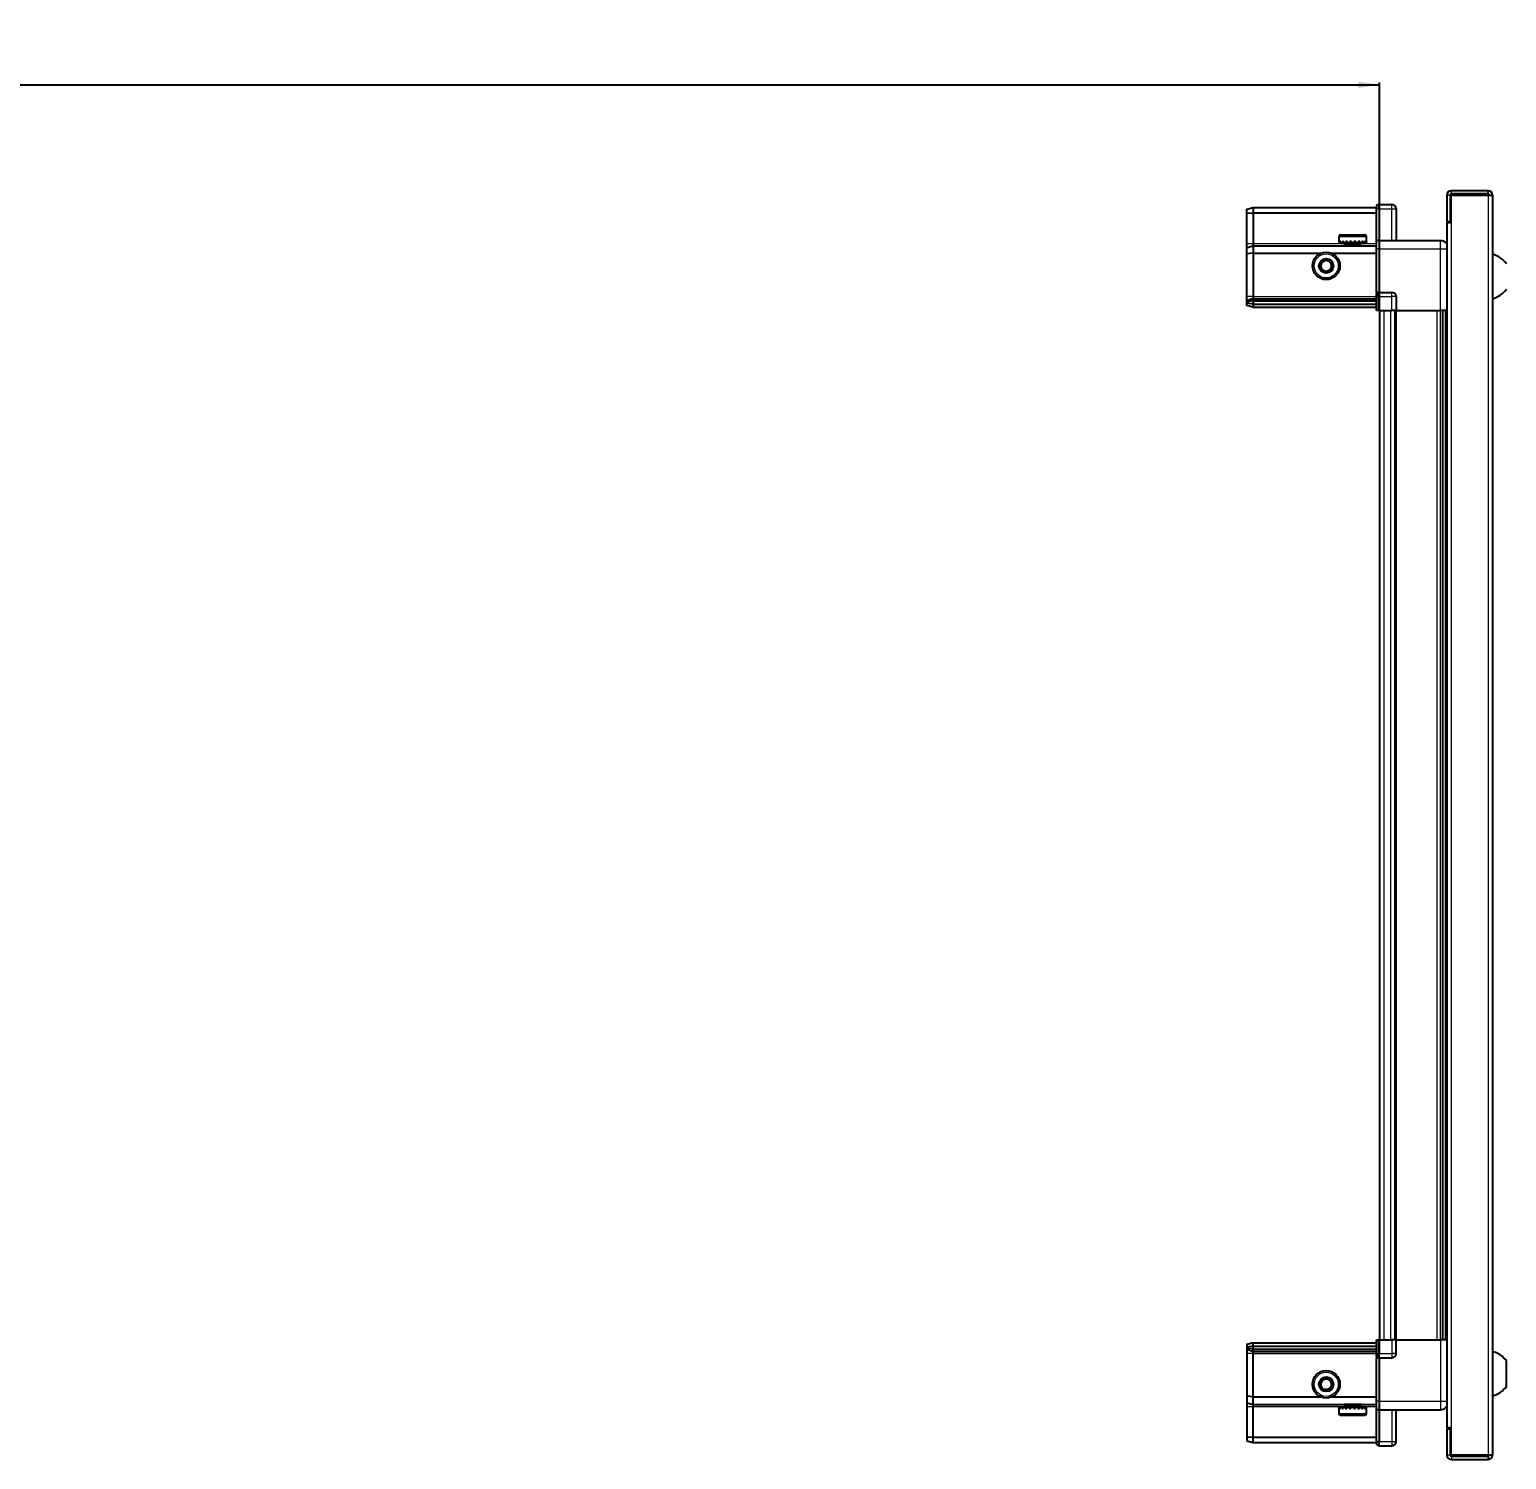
# Model space of a CAD drawing. Header units: millimetres. Extents: x 1014 to 3617, y -1321 to 1132.
# Drawn here: x 2438 to 3135, y 394 to 1069 of the extents above; entities that cross this region are included whole.
import ezdxf

# ---------------------------------------------------------------- set-up
doc = ezdxf.new("R2010")
doc.units = ezdxf.units.MM
doc.layers.add('FORMAT', color=7, linetype='Continuous')
doc.styles.add('SLDTEXTSTYLE0', font='TXT', dxfattribs={"width": 0.75})
doc.dimstyles.new('SLDDIMSTYLE0', dxfattribs={"dimtxt": 20, "dimasz": 10, "dimexe": 0, "dimexo": 0.0625, "dimgap": 5, "dimtad": 2, "dimdec": 1, "dimrnd": 1e-09, "dimzin": 12, "dimdsep": 46, "dimtxsty": 'SLDTEXTSTYLE0', "dimsah": 1, "dimcen": 0.09, "dimadec": 0, "dimazin": 3, "dimtfac": 1, "dimtofl": 0, "dimtmove": 0, "dimatfit": 3, "dimfxl": 0, "dimfrac": 2, "dimtolj": 1, "dimtzin": 12, "dimarcsym": 0})

# ---------------------------------------------------------------- blocks, each defined once
blk = doc.blocks.new('_D_4')
at = {"layer": 'FORMAT'}
for p, q in [((1575.39, 936.58), (1575.39, 1044.07)), ((1575.39, 1043.07), (3075.39, 1043.07)), ((3075.39, 936.58), (3075.39, 1044.07))]:
    blk.add_line(p, q, dxfattribs=at)
for points in [[(1575.39, 1043.07), (1585.39, 1041.53), (1585.39, 1044.61)], [(3075.39, 1043.07), (3065.39, 1044.61), (3065.39, 1041.53)]]:
    blk.add_solid(points, dxfattribs=at)
at = {"layer": 'FORMAT', "insert": (2295.84, 1068.85), "char_height": 20, "attachment_point": 1, "style": 'SLDTEXTSTYLE0'}
blk.add_mtext('1500', dxfattribs=at)

msp = doc.modelspace()

# ---------------------------------------------------------------- linework, layer by layer
at = {"color": 7, "linetype": 'Continuous', "lineweight": 25}
for p, q in [((3107.24, 990.97), (3107.24, 978.57)), ((3108.74, 990.97), (3108.74, 978.57)), ((3109.24, 978.07), (3109.24, 990.97)), ((3109.24, 990.97), (3126.64, 990.97)), ((3126.64, 993.07), (3109.34, 993.07)), ((3126.64, 991.57), (3109.34, 991.57)), ((3126.64, 991.57), (3126.64, 993.07)), ((3126.64, 990.97), (3128.74, 990.97)), ((3128.74, 990.97), (3128.74, 396.17)), ((3012.74, 984.27), (3015.74, 985.07)), ((3012.74, 982.42), (3012.74, 984.27)), ((3015.74, 985.07), (3015.74, 982.57)), ((3015.74, 985.07), (3074.04, 985.07)), ((3074.91, 986.57), (3074.04, 986.07)), ((3074.91, 986.57), (3074.04, 986.07)), ((3074.04, 986.07), (3074.04, 984.57)), ((3074.04, 969.77), (3074.04, 984.57)), ((3075.24, 986.57), (3074.91, 986.57)), ((3075.24, 986.57), (3074.91, 986.57)), ((3075.24, 986.57), (3075.24, 986.57)), ((3075.24, 984.57), (3075.24, 986.57)), ((3075.24, 986.57), (3081.24, 986.57)), ((3075.24, 984.57), (3075.24, 969.77)), ((3083.24, 984.57), (3083.24, 969.57)), ((3012.74, 982.42), (3015.74, 982.57)), ((3012.74, 968.07), (3012.74, 982.42)), ((3015.74, 982.57), (3015.74, 968.07)), ((3015.74, 982.57), (3074.04, 982.57)), ((3107.14, 978.07), (3107.14, 409.07)), ((3107.14, 978.07), (3109.24, 978.07)), ((3107.24, 978.57), (3108.74, 978.57)), ((3056.24, 971.47), (3056.24, 968.57)), ((3057.04, 972.27), (3068.44, 972.27)), ((3069.24, 968.57), (3069.24, 971.47)), ((3074.04, 969.57), (3074.04, 969.77)), ((3075.24, 969.57), (3074.04, 969.57)), ((3074.04, 965.57), (3074.04, 969.57)), ((3075.24, 969.77), (3075.24, 969.57)), ((3075.24, 969.57), (3075.24, 965.57)), ((3075.24, 969.57), (3104.24, 969.57)), ((3012.74, 966.27), (3012.74, 968.07)), ((3012.74, 966.27), (3015.74, 967.07)), ((3012.74, 963.24), (3012.74, 966.27)), ((3015.74, 963.57), (3012.74, 963.24)), ((3012.74, 943.07), (3012.74, 963.24)), ((3015.74, 968.07), (3015.74, 967.07)), ((3015.74, 967.07), (3015.74, 963.57)), ((3015.74, 967.07), (3074.04, 967.07)), ((3015.74, 963.57), (3015.74, 943.07)), ((3015.74, 963.57), (3047.74, 963.57)), ((3052.74, 963.57), (3074.04, 963.57)), ((3056.24, 968.57), (3056.28, 968.57)), ((3056.4, 969.07), (3056.28, 969.07)), ((3056.28, 969.07), (3056.28, 968.57)), ((3056.28, 968.57), (3056.4, 968.57)), ((3056.4, 969.07), (3056.4, 968.57)), ((3056.4, 968.57), (3056.81, 968.57)), ((3057.15, 969.07), (3056.81, 969.07)), ((3056.81, 969.07), (3056.81, 968.57)), ((3056.81, 968.57), (3057.15, 968.57)), ((3057.15, 969.07), (3057.15, 968.57)), ((3057.15, 968.57), (3057.92, 968.57)), ((3058.45, 969.07), (3057.92, 969.07)), ((3057.92, 969.07), (3057.92, 968.57)), ((3057.92, 968.57), (3058.45, 968.57)), ((3058.34, 968.57), (3058.34, 968.47)), ((3058.34, 968.47), (3067.14, 968.47)), ((3058.45, 969.07), (3058.45, 968.57)), ((3058.45, 968.57), (3059.51, 968.57)), ((3058.74, 968.07), (3059.43, 967.59)), ((3058.74, 968.07), (3066.74, 968.07)), ((3059.43, 967.59), (3058.74, 967.1)), ((3058.74, 967.1), (3058.74, 967.07)), ((3058.74, 967.1), (3066.74, 967.1)), ((3059.43, 967.59), (3066.05, 967.59)), ((3060.17, 969.07), (3059.51, 969.07)), ((3059.51, 969.07), (3059.51, 968.57)), ((3059.51, 968.57), (3060.17, 968.57)), ((3060.17, 969.07), (3060.17, 968.57)), ((3060.17, 968.57), (3061.41, 968.57)), ((3062.14, 969.07), (3061.41, 969.07)), ((3061.41, 969.07), (3061.41, 968.57)), ((3061.41, 968.57), (3061.84, 968.57)), ((3061.84, 969.07), (3061.84, 968.57)), ((3062.14, 969.07), (3062.14, 968.57)), ((3062.14, 968.57), (3063.44, 968.57)), ((3064.17, 969.07), (3063.44, 969.07)), ((3063.44, 969.07), (3063.44, 968.57)), ((3063.71, 969.07), (3063.71, 968.57)), ((3063.71, 968.57), (3064.17, 968.57)), ((3064.17, 969.07), (3064.17, 968.57)), ((3064.17, 968.57), (3065.4, 968.57)), ((3066.06, 969.07), (3065.4, 969.07)), ((3065.4, 969.07), (3065.4, 968.57)), ((3065.4, 968.57), (3066.06, 968.57)), ((3066.05, 967.59), (3066.74, 968.07)), ((3066.74, 967.1), (3066.05, 967.59)), ((3066.06, 969.07), (3066.06, 968.57)), ((3066.06, 968.57), (3067.1, 968.57)), ((3066.74, 967.07), (3066.74, 967.1)), ((3067.62, 969.07), (3067.1, 969.07)), ((3067.1, 969.07), (3067.1, 968.57)), ((3067.1, 968.57), (3067.62, 968.57)), ((3067.14, 968.47), (3067.14, 968.57)), ((3067.62, 969.07), (3067.62, 968.57)), ((3067.62, 968.57), (3068.38, 968.57)), ((3068.71, 969.07), (3068.38, 969.07)), ((3068.38, 969.07), (3068.38, 968.57)), ((3068.38, 968.57), (3068.71, 968.57)), ((3068.71, 969.07), (3068.71, 968.57)), ((3068.71, 968.57), (3069.11, 968.57)), ((3069.22, 969.07), (3069.11, 969.07)), ((3069.11, 969.07), (3069.11, 968.57)), ((3069.11, 968.57), (3069.22, 968.57)), ((3069.22, 969.07), (3069.22, 968.57)), ((3069.22, 968.57), (3069.24, 968.57)), ((3074.04, 945.27), (3074.04, 965.57)), ((3075.24, 965.57), (3075.24, 945.27)), ((3012.74, 941.27), (3012.74, 943.07)), ((3015.74, 942.07), (3012.74, 941.27)), ((3015.74, 943.07), (3015.74, 942.07)), ((3015.74, 942.07), (3015.74, 941.07)), ((3015.74, 942.07), (3074.04, 942.07)), ((3074.04, 945.07), (3074.04, 945.27)), ((3075.24, 945.07), (3074.04, 945.07)), ((3074.04, 945.07), (3074.04, 944.39)), ((3074.04, 936.57), (3074.04, 944.39)), ((3074.91, 943.07), (3074.91, 936.57)), ((3075.24, 945.27), (3075.24, 945.07)), ((3075.24, 943.07), (3075.24, 945.07)), ((3075.24, 945.07), (3081.24, 945.07)), ((3075.24, 943.07), (3075.24, 945.07)), ((3075.24, 943.07), (3075.24, 936.57)), ((3083.24, 943.07), (3083.24, 936.57)), ((3012.74, 940.53), (3012.74, 941.27)), ((3015.74, 941.07), (3012.74, 940.53)), ((3012.74, 940.03), (3012.74, 940.53)), ((3012.74, 938.87), (3012.74, 940.03)), ((3015.74, 939.57), (3012.74, 940.03)), ((3015.74, 938.07), (3012.74, 938.87)), ((3015.74, 941.07), (3015.74, 939.57)), ((3015.74, 941.07), (3074.04, 941.07)), ((3015.74, 939.57), (3074.04, 939.57)), ((3015.74, 939.57), (3015.74, 938.07)), ((3015.74, 938.07), (3074.04, 938.07)), ((3074.91, 936.57), (3074.04, 936.57)), ((3075.24, 936.57), (3074.91, 936.57)), ((3075.24, 936.57), (3081.24, 936.57)), ((3075.39, 936.57), (3075.39, 450.57)), ((3083.24, 936.57), (3081.24, 936.57)), ((3082.59, 936.57), (3082.59, 450.57)), ((3083.24, 936.57), (3104.24, 936.57)), ((3105.27, 450.57), (3105.27, 936.57)), ((3105.3, 450.57), (3105.3, 936.57)), ((3107.09, 936.57), (3107.09, 450.57)), ((3015.74, 449.07), (3012.74, 448.27)), ((3012.74, 448.27), (3012.74, 447.12)), ((3015.74, 447.57), (3012.74, 447.12)), ((3012.74, 447.12), (3012.74, 446.62)), ((3015.74, 446.07), (3012.74, 446.62)), ((3012.74, 446.62), (3012.74, 445.87)), ((3015.74, 447.57), (3015.74, 449.07)), ((3015.74, 449.07), (3074.04, 449.07)), ((3015.74, 447.57), (3074.04, 447.57)), ((3015.74, 446.07), (3015.74, 447.57)), ((3074.04, 442.75), (3074.04, 450.57)), ((3074.04, 450.57), (3074.91, 450.57)), ((3074.91, 450.57), (3074.91, 450.57)), ((3074.91, 450.57), (3074.91, 444.07)), ((3075.24, 450.57), (3074.91, 450.57)), ((3075.24, 450.57), (3075.24, 444.07)), ((3075.24, 450.57), (3075.24, 450.57)), ((3075.24, 450.57), (3081.24, 450.57)), ((3075.24, 450.57), (3075.24, 444.07)), ((3083.24, 450.57), (3081.24, 450.57)), ((3083.24, 444.07), (3083.24, 450.57)), ((3083.24, 450.57), (3104.24, 450.57)), ((3015.74, 445.07), (3012.74, 445.87)), ((3012.74, 445.87), (3012.74, 444.07)), ((3012.74, 444.07), (3012.74, 423.9)), ((3015.74, 446.07), (3074.04, 446.07)), ((3015.74, 445.07), (3015.74, 446.07)), ((3015.74, 445.07), (3074.04, 445.07)), ((3015.74, 444.07), (3015.74, 445.07)), ((3015.74, 423.57), (3015.74, 444.07)), ((3074.04, 442.75), (3074.04, 442.07)), ((3075.24, 442.07), (3074.04, 442.07)), ((3074.04, 441.87), (3074.04, 442.07)), ((3074.04, 421.57), (3074.04, 441.87)), ((3075.24, 442.07), (3075.24, 444.07)), ((3075.24, 442.07), (3075.24, 441.87)), ((3075.24, 442.07), (3081.24, 442.07)), ((3075.24, 441.87), (3075.24, 421.57)), ((3135.34, 428.57), (3135.34, 440.57)), ((3015.74, 423.57), (3012.74, 423.9)), ((3012.74, 423.9), (3012.74, 420.87)), ((3012.74, 420.87), (3015.74, 420.07)), ((3012.74, 420.87), (3012.74, 419.07)), ((3012.74, 419.07), (3012.74, 404.73)), ((3015.74, 423.57), (3047.74, 423.57)), ((3015.74, 420.07), (3015.74, 423.57)), ((3015.74, 420.07), (3074.04, 420.07)), ((3015.74, 419.07), (3015.74, 420.07)), ((3015.74, 404.57), (3015.74, 419.07)), ((3052.74, 423.57), (3074.04, 423.57)), ((3056.24, 418.57), (3056.24, 415.67)), ((3056.26, 418.57), (3056.24, 418.57)), ((3056.26, 418.07), (3056.26, 418.57)), ((3056.36, 418.57), (3056.26, 418.57)), ((3056.36, 418.07), (3056.36, 418.57)), ((3056.73, 418.57), (3056.36, 418.57)), ((3056.73, 418.07), (3056.73, 418.57)), ((3057.05, 418.57), (3056.73, 418.57)), ((3057.05, 418.07), (3057.05, 418.57)), ((3057.79, 418.57), (3057.05, 418.57)), ((3057.79, 418.07), (3057.79, 418.57)), ((3058.3, 418.57), (3057.79, 418.57)), ((3058.3, 418.07), (3058.3, 418.57)), ((3059.33, 418.57), (3058.3, 418.57)), ((3058.34, 418.67), (3058.34, 418.57)), ((3067.14, 418.67), (3058.34, 418.67)), ((3058.74, 420.07), (3058.74, 420.04)), ((3058.74, 420.04), (3059.43, 419.55)), ((3066.74, 420.04), (3058.74, 420.04)), ((3059.43, 419.55), (3058.74, 419.07)), ((3066.74, 419.07), (3058.74, 419.07)), ((3059.33, 418.07), (3059.33, 418.57)), ((3059.98, 418.57), (3059.33, 418.57)), ((3066.05, 419.55), (3059.43, 419.55)), ((3059.98, 418.07), (3059.98, 418.57)), ((3061.21, 418.57), (3059.98, 418.57)), ((3061.21, 418.07), (3061.21, 418.57)), ((3061.71, 418.57), (3061.21, 418.57)), ((3061.71, 418.07), (3061.71, 418.57)), ((3061.94, 418.07), (3061.94, 418.57)), ((3063.24, 418.57), (3061.94, 418.57)), ((3063.24, 418.07), (3063.24, 418.57)), ((3063.57, 418.07), (3063.57, 418.57)), ((3063.97, 418.57), (3063.57, 418.57)), ((3063.97, 418.07), (3063.97, 418.57)), ((3065.22, 418.57), (3063.97, 418.57)), ((3065.22, 418.07), (3065.22, 418.57)), ((3065.88, 418.57), (3065.22, 418.57)), ((3065.88, 418.07), (3065.88, 418.57)), ((3066.95, 418.57), (3065.88, 418.57)), ((3066.05, 419.55), (3066.74, 420.04)), ((3066.74, 419.07), (3066.05, 419.55)), ((3066.74, 420.04), (3066.74, 420.07)), ((3066.95, 418.07), (3066.95, 418.57)), ((3067.49, 418.57), (3066.95, 418.57)), ((3067.14, 418.57), (3067.14, 418.67)), ((3067.49, 418.07), (3067.49, 418.57)), ((3068.28, 418.57), (3067.49, 418.57)), ((3068.28, 418.07), (3068.28, 418.57)), ((3068.63, 418.57), (3068.28, 418.57)), ((3068.63, 418.07), (3068.63, 418.57)), ((3069.06, 418.57), (3068.63, 418.57)), ((3069.06, 418.07), (3069.06, 418.57)), ((3069.19, 418.57), (3069.06, 418.57)), ((3069.19, 418.07), (3069.19, 418.57)), ((3069.24, 418.57), (3069.19, 418.57)), ((3069.24, 415.67), (3069.24, 418.57)), ((3074.04, 417.57), (3074.04, 421.57)), ((3075.24, 421.57), (3075.24, 417.57)), ((3056.26, 418.07), (3056.36, 418.07)), ((3056.73, 418.07), (3057.05, 418.07)), ((3068.44, 414.87), (3057.04, 414.87)), ((3057.79, 418.07), (3058.3, 418.07)), ((3059.33, 418.07), (3059.98, 418.07)), ((3061.21, 418.07), (3061.94, 418.07)), ((3063.24, 418.07), (3063.97, 418.07)), ((3065.22, 418.07), (3065.88, 418.07)), ((3066.95, 418.07), (3067.49, 418.07)), ((3068.28, 418.07), (3068.63, 418.07)), ((3069.06, 418.07), (3069.19, 418.07)), ((3075.24, 417.57), (3074.04, 417.57)), ((3074.04, 417.37), (3074.04, 417.57)), ((3074.04, 402.57), (3074.04, 417.37)), ((3075.24, 417.57), (3075.24, 417.37)), ((3075.24, 417.57), (3104.24, 417.57)), ((3075.24, 417.37), (3075.24, 402.57)), ((3075.24, 417.37), (3075.24, 402.57)), ((3083.24, 402.57), (3083.24, 417.57)), ((3012.74, 404.73), (3015.74, 404.57)), ((3012.74, 404.73), (3012.74, 402.87)), ((3015.74, 404.57), (3074.04, 404.57)), ((3015.74, 402.07), (3015.74, 404.57)), ((3109.24, 409.07), (3107.14, 409.07)), ((3107.24, 408.57), (3108.74, 408.57)), ((3107.24, 408.57), (3107.24, 396.17)), ((3108.74, 408.57), (3108.74, 396.17)), ((3109.24, 396.17), (3109.24, 409.07)), ((3012.74, 402.87), (3015.74, 402.07)), ((3015.74, 402.07), (3074.04, 402.07)), ((3074.04, 402.57), (3074.04, 401.07)), ((3074.04, 401.07), (3074.91, 400.57)), ((3075.24, 400.57), (3074.91, 400.57)), ((3075.24, 400.57), (3075.24, 402.57)), ((3075.24, 400.57), (3081.24, 400.57)), ((3126.64, 396.17), (3109.24, 396.17)), ((3109.34, 395.57), (3126.64, 395.57)), ((3109.34, 394.07), (3126.64, 394.07)), ((3128.74, 396.17), (3126.64, 396.17)), ((3126.64, 395.57), (3126.64, 394.07))]:
    msp.add_line(p, q, dxfattribs=at)
at = {"color": 8, "linetype": 'Continuous', "lineweight": 18}
for p, q in [((3108.74, 990.97), (3107.24, 990.97)), ((3109.34, 991.57), (3109.34, 993.07)), ((3126.64, 990.97), (3126.64, 396.17)), ((3075.24, 984.57), (3074.04, 984.57)), ((3075.24, 984.57), (3081.24, 984.57)), ((3081.24, 984.57), (3081.24, 986.57)), ((3081.24, 969.57), (3081.24, 984.57)), ((3081.24, 984.57), (3083.24, 984.57)), ((3109.24, 978.07), (3109.24, 409.07)), ((3056.24, 971.47), (3069.24, 971.47)), ((3074.04, 969.77), (3075.24, 969.77)), ((3012.74, 968.07), (3015.74, 968.07)), ((3015.74, 968.07), (3058.74, 968.07)), ((3066.74, 968.07), (3074.04, 968.07)), ((3075.24, 965.57), (3074.04, 965.57)), ((3075.24, 965.57), (3104.24, 965.57)), ((3104.24, 936.57), (3104.24, 965.57)), ((3015.74, 943.07), (3012.74, 943.07)), ((3015.74, 943.07), (3074.04, 943.07)), ((3074.04, 945.27), (3075.24, 945.27)), ((3075.24, 943.07), (3074.91, 943.07)), ((3075.24, 943.07), (3081.24, 943.07)), ((3081.24, 943.07), (3081.24, 945.07)), ((3081.24, 936.57), (3081.24, 943.07)), ((3083.24, 943.07), (3081.24, 943.07)), ((3077.39, 936.57), (3077.39, 450.57)), ((3080.59, 936.57), (3080.59, 450.57)), ((3083.24, 936.57), (3083.24, 450.57)), ((3102.65, 450.57), (3102.65, 936.57)), ((3104.06, 936.57), (3104.06, 450.57)), ((3106.51, 450.57), (3106.51, 936.57)), ((3075.24, 450.57), (3074.91, 450.57)), ((3081.24, 450.57), (3081.24, 444.07)), ((3104.24, 450.57), (3104.24, 421.57)), ((3015.74, 444.07), (3012.74, 444.07)), ((3015.74, 444.07), (3074.04, 444.07)), ((3075.24, 441.87), (3074.04, 441.87)), ((3075.24, 444.07), (3074.91, 444.07)), ((3075.24, 444.07), (3081.24, 444.07)), ((3083.24, 444.07), (3081.24, 444.07)), ((3081.24, 444.07), (3081.24, 442.07)), ((3012.74, 419.07), (3015.74, 419.07)), ((3015.74, 419.07), (3058.74, 419.07)), ((3066.74, 419.07), (3074.04, 419.07)), ((3075.24, 421.57), (3074.04, 421.57)), ((3075.24, 421.57), (3104.24, 421.57)), ((3069.24, 415.67), (3056.24, 415.67)), ((3075.24, 417.37), (3074.04, 417.37)), ((3081.24, 417.57), (3081.24, 402.57)), ((3075.24, 402.57), (3074.04, 402.57)), ((3075.24, 402.57), (3081.24, 402.57)), ((3081.24, 402.57), (3083.24, 402.57)), ((3081.24, 402.57), (3081.24, 400.57)), ((3108.74, 396.17), (3107.24, 396.17)), ((3109.34, 395.57), (3109.34, 394.07))]:
    msp.add_line(p, q, dxfattribs=at)
at = {"color": 7, "linetype": 'Continuous', "lineweight": 25}
for centre, radius in [((3050.24, 957.57), 6.5), ((3050.24, 957.57), 3.46), ((3050.24, 429.57), 6.5), ((3050.24, 429.57), 3.46)]:
    msp.add_circle(centre, radius, dxfattribs=at)
at = {"color": 8, "linetype": 'Continuous', "lineweight": 18}
for centre in [(3050.24, 957.57), (3050.24, 429.57)]:
    msp.add_circle(centre, 5.7, dxfattribs=at)
at = {"color": 7, "linetype": 'Continuous', "lineweight": 25}
for centre, radius, start, end in [((3109.34, 990.97), 2.1, 90, 180), ((3109.34, 990.97), 0.6, 90, 180), ((3126.64, 990.97), 2.1, 0, 90), ((3126.64, 990.97), 0.6, 0, 90), ((3081.24, 984.57), 2, 360, 90), ((3057.04, 971.47), 0.8, 90, 180), ((3068.44, 971.47), 0.8, 0, 90), ((3058.34, 968.07), 0.4, 0, 90), ((3067.14, 968.07), 0.4, 90, 180), ((3125.72, 951.55), 11.91, 36.1266, 75.29965), ((3050.24, 957.57), 2.5, 120.74103, 180.74103), ((3050.24, 957.57), 2.5, 180.74103, 240.74103), ((3050.24, 957.57), 2.5, 60.74103, 120.74103), ((3050.24, 957.57), 2.5, 240.74103, 300.74103), ((3050.24, 957.57), 2.5, 0.74103, 60.74103), ((3050.24, 957.57), 2.5, 300.74103, 0.74103), ((3081.24, 943.07), 2, 0, 90), ((3125.72, 953.6), 11.91, 284.70035, 323.8734), ((3081.24, 444.07), 2, 270, 0), ((3125.72, 433.55), 11.91, 36.1266, 75.29965), ((3050.24, 429.57), 2.5, 155.91157, 215.91157), ((3050.24, 429.57), 2.5, 95.91157, 155.91157), ((3050.24, 429.57), 2.5, 215.91157, 275.91157), ((3050.24, 429.57), 2.5, 35.91157, 95.91157), ((3050.24, 429.57), 2.5, 275.91157, 335.91157), ((3050.24, 429.57), 2.5, 335.91157, 35.91157), ((3125.72, 435.6), 11.91, 284.70035, 323.8734), ((3058.34, 419.07), 0.4, 270, 360), ((3067.14, 419.07), 0.4, 180, 270), ((3057.04, 415.67), 0.8, 180, 270), ((3068.44, 415.67), 0.8, 270, 360), ((3081.24, 402.57), 2, 270, 0), ((3109.34, 396.17), 2.1, 180, 270), ((3109.34, 396.17), 0.6, 180, 270), ((3126.64, 396.17), 2.1, 270, 0), ((3126.64, 396.17), 0.6, 270, 0)]:
    msp.add_arc(centre, radius, start, end, dxfattribs=at)
for centre, start_param, end_param in [((3071.45, 943.07), 0, 0.722734), ((3071.45, 444.07), 5.560451, 6.283185)]:
    msp.add_ellipse(centre, major_axis=(3.46, 0), ratio=0.57735, start_param=start_param, end_param=end_param, dxfattribs=at)
for points, knots in [([(3104.24, 969.57), (3104.68, 969.52), (3105.36, 969.45), (3106.18, 969.01), (3106.73, 968.58), (3107.01, 968.2), (3107.14, 968.02)], [0, 0, 0, 0, 0.384298, 0.591173, 0.802437, 1, 1, 1, 1]), ([(3047.73, 958.98), (3048.17, 959.25), (3049, 959.74), (3049.82, 960.23), (3050.21, 960.46)], [0, 0, 0, 0, 0.534686, 1, 1, 1, 1]), ([(3047.76, 956.1), (3047.76, 956.22), (3047.75, 956.82), (3047.74, 957.81), (3047.73, 958.64), (3047.73, 958.98)], [0, 0, 0, 0, 0.133125, 0.637099, 1, 1, 1, 1]), ([(3050.28, 954.68), (3049.83, 954.94), (3048.99, 955.41), (3048.15, 955.88), (3047.76, 956.1)], [0, 0, 0, 0, 0.534686, 1, 1, 1, 1]), ([(3050.21, 960.46), (3050.66, 960.21), (3051.5, 959.73), (3052.34, 959.26), (3052.73, 959.05)], [0, 0, 0, 0, 0.534686, 1, 1, 1, 1]), ([(3052.76, 956.16), (3052.32, 955.9), (3051.49, 955.4), (3050.67, 954.91), (3050.28, 954.68)], [0, 0, 0, 0, 0.5346859, 1, 1, 1, 1]), ([(3052.73, 959.05), (3052.73, 958.7), (3052.74, 957.88), (3052.75, 956.88), (3052.76, 956.29), (3052.76, 956.16)], [0, 0, 0, 0, 0.362901, 0.866875, 1, 1, 1, 1]), ([(3107.09, 936.57), (3107.06, 936.57), (3106.84, 936.57), (3106.12, 936.57), (3105.16, 936.57), (3104.5, 936.57), (3104.24, 936.57)], [0, 0, 0, 0, 0.071707, 0.420979, 0.770251, 1, 1, 1, 1]), ([(3107.09, 450.57), (3107.06, 450.57), (3106.84, 450.57), (3106.12, 450.57), (3105.16, 450.57), (3104.5, 450.57), (3104.24, 450.57)], [0, 0, 0, 0, 0.071707, 0.420979, 0.770251, 1, 1, 1, 1]), ([(3047.37, 429.27), (3047.58, 429.74), (3047.98, 430.63), (3048.37, 431.5), (3048.55, 431.91)], [0, 0, 0, 0, 0.5346859, 1, 1, 1, 1]), ([(3049.07, 426.94), (3048.76, 427.35), (3048.2, 428.13), (3047.63, 428.91), (3047.37, 429.27)], [0, 0, 0, 0, 0.534686, 1, 1, 1, 1]), ([(3048.55, 431.91), (3048.89, 431.94), (3049.71, 432.03), (3050.7, 432.13), (3051.3, 432.19), (3051.42, 432.21)], [0, 0, 0, 0, 0.362901, 0.866875, 1, 1, 1, 1]), ([(3051.94, 427.23), (3051.81, 427.22), (3051.22, 427.16), (3050.23, 427.06), (3049.41, 426.97), (3049.07, 426.94)], [0, 0, 0, 0, 0.133125, 0.637099, 1, 1, 1, 1]), ([(3051.42, 432.21), (3051.73, 431.79), (3052.29, 431.01), (3052.85, 430.23), (3053.12, 429.87)], [0, 0, 0, 0, 0.534686, 1, 1, 1, 1]), ([(3053.12, 429.87), (3052.91, 429.4), (3052.51, 428.52), (3052.12, 427.64), (3051.94, 427.23)], [0, 0, 0, 0, 0.534686, 1, 1, 1, 1]), ([(3104.24, 417.57), (3104.68, 417.62), (3105.36, 417.69), (3106.18, 418.13), (3106.73, 418.56), (3107.01, 418.94), (3107.14, 419.12)], [0, 0, 0, 0, 0.384298, 0.591173, 0.802437, 1, 1, 1, 1])]:
    msp.add_open_spline(points, degree=3, knots=knots, dxfattribs=at)
at = {"color": 8, "linetype": 'Continuous', "lineweight": 18}
for points in [[(3104.24, 965.57), (3104.24, 966.1), (3104.24, 967.14), (3104.24, 968.47), (3104.24, 969.39), (3104.24, 969.51), (3104.24, 969.57)], [(3104.24, 421.57), (3104.24, 421.05), (3104.24, 420), (3104.24, 418.68), (3104.24, 417.75), (3104.24, 417.63), (3104.24, 417.57)]]:
    msp.add_open_spline(points, degree=3, dxfattribs=at)
for points in [[(3104.24, 965.57), (3104.68, 965.57), (3105.36, 965.57), (3106.18, 965.57), (3106.73, 965.57), (3107.01, 965.57), (3107.14, 965.57)], [(3104.24, 421.57), (3104.68, 421.57), (3105.36, 421.57), (3106.18, 421.57), (3106.73, 421.57), (3107.01, 421.57), (3107.14, 421.57)]]:
    msp.add_open_spline(points, degree=3, knots=[0, 0, 0, 0, 0.384298, 0.591173, 0.802437, 1, 1, 1, 1], dxfattribs=at)

# ---------------------------------------------------------------- dimensions: what is measured, and where the dimension line sits
at = {"layer": 'FORMAT'}
dim = msp.add_linear_dim(base=(3075.39, 1043.07), p1=(1575.39, 936.57), p2=(3075.39, 936.57), angle=0, dimstyle='SLDDIMSTYLE0', dxfattribs=at)
dim.commit()
dim.dimension.update_dxf_attribs({"geometry": '_D_4', "text_midpoint": (2325.39, 1043.07), "dimtype": 160})

doc.saveas('drawing.dxf')
